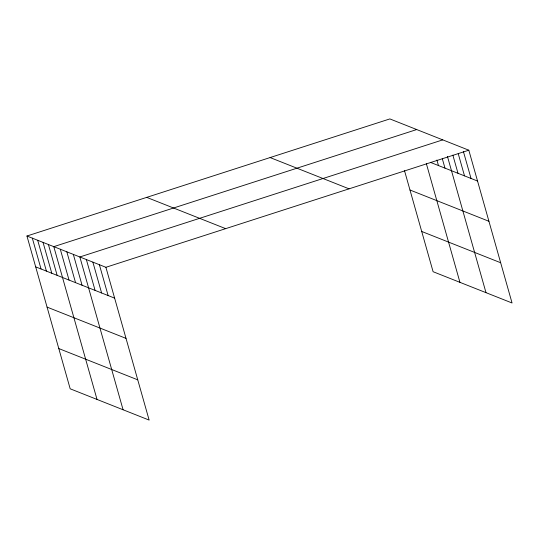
<?xml version="1.0" encoding="UTF-8"?>
<svg xmlns="http://www.w3.org/2000/svg" width="539" height="539" viewBox="0 0 539 539"><rect width="100%" height="100%" fill="white"/><g stroke="black" fill="none" stroke-linecap="round" stroke-linejoin="round"><path stroke-width="0.81" d="M26.95 236.015L105.9 267.29L149.135 420.083L70.185 388.801L26.95 236.015L389.865 118.917L468.815 150.199L512.05 302.985L433.1 271.71L404.513 170.688M416.708 129.555L53.792 246.653L97.027 399.439M442.762 139.877L79.846 256.968L123.081 409.761M105.9 267.29L468.815 150.199M430.499 162.401L477.541 181.037M409.977 190.004L488.927 221.28M270.1 157.563L349.056 188.839M421.714 231.467L500.664 262.742M146.709 197.375L225.666 228.651M35.675 266.859L114.625 298.134M47.061 307.102L126.018 338.377M58.798 348.558L137.748 379.84M463.419 151.574L471.032 178.456M458.251 153.736L464.517 175.876M452.854 155.111L458.002 173.295M447.464 156.485L485.996 292.664M442.29 158.648L444.978 168.134M436.893 160.022L438.463 165.554M426.349 163.613L459.942 282.342M99.385 264.71L108.117 295.554M92.876 262.129L101.602 292.973M86.361 259.549L95.086 290.393M73.331 254.388L82.063 285.232M66.823 251.807L75.548 282.652M60.307 249.227L69.032 280.071M48.422 244.524L57.154 275.362M43.053 242.395L51.784 273.239M37.69 240.266L46.415 271.11M32.32 238.144L41.045 268.981"/></g></svg>
